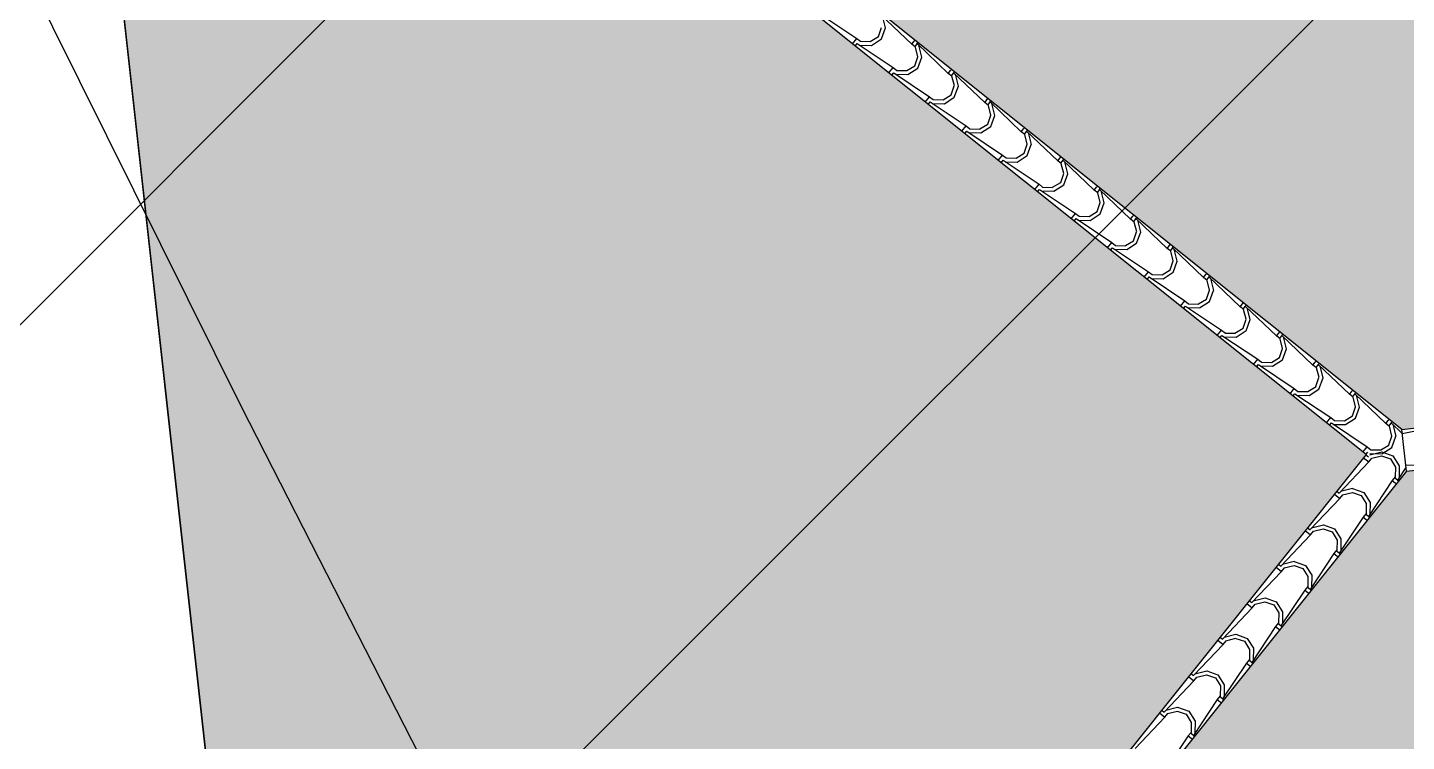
# Model space of a CAD drawing. Header units: millimetres. Extents: x 648844 to 649530, y 1246379 to 1246752.
# Drawn here: x 649289.094 to 649294.028, y 1246486.454 to 1246489.008 of the extents above; entities that cross this region are included whole.
import ezdxf

# ---------------------------------------------------------------- set-up
doc = ezdxf.new("R2010")
doc.units = ezdxf.units.MM
doc.header["$LTSCALE"] = 20
doc.header["$MEASUREMENT"] = 0
doc.layers.get('0').update_dxf_attribs({"linetype": 'CONTINUOUS'})
for name, color, linetype in [('acera', 8, 'CONTINUOUS'), ('CONT-MNR2', 9, 'CONTINUOUS'), ('TECHO', 30, 'CONTINUOUS')]:
    doc.layers.add(name, color=color, linetype=linetype)

# ---------------------------------------------------------------- blocks, each defined once
blk = doc.blocks.new('*U3728')
at = {"layer": 'CONT-MNR2', "elevation": 34, "flags": 128}
blk.add_lwpolyline([(646606.2463, 1246732.9825), (646605.3327, 1246734.5438), (646604.3994, 1246736.2337), (646603.4666, 1246737.9981), (646602.5545, 1246739.7828), (646601.6833, 1246741.5338), (646600.8733, 1246743.1969), (646600.1447, 1246744.7181), (646599.5179, 1246746.0434), (646599.0129, 1246747.1185), (646598.483, 1246748.2967), (646597.9348, 1246749.6005)], dxfattribs=at)
blk = doc.blocks.new('TEJA45')
at = {"layer": 'TECHO'}
for p, q in [((-3.5, 0.9301), (-3.4008, 1.0482)), ((-3.5094, 0.9395), (-3.513, 0.9431)), ((-3.5, 0.9301), (-3.5094, 0.9395)), ((-3.3062, 0.9537), (-3.4243, 0.8544)), ((-3.6182, 0.8119), (-3.5189, 0.9301)), ((-3.5309, 0.8803), (-3.525, 0.924)), ((-3.5189, 0.9301), (-3.5224, 0.9336)), ((-3.5189, 0.9301), (-3.5094, 0.9206)), ((-3.5165, 0.883), (-3.5118, 0.9184)), ((-3.5118, 0.9183), (-3.5, 0.9301)), ((-3.5118, 0.8426), (-3.5307, 0.8804)), ((-3.5021, 0.8523), (-3.5163, 0.883)), ((-3.474, 0.8237), (-3.5118, 0.8426)), ((-3.4714, 0.8381), (-3.5022, 0.8522)), ((-3.436, 0.8426), (-3.4715, 0.8379)), ((-3.4243, 0.8544), (-3.4362, 0.8426)), ((-3.4069, 0.837), (-3.4243, 0.8544)), ((-3.7363, 0.6938), (-3.6371, 0.8119)), ((-3.649, 0.7621), (-3.6431, 0.8059)), ((-3.637, 0.8119), (-3.6406, 0.8155)), ((-3.637, 0.8119), (-3.6276, 0.8025)), ((-3.6346, 0.7648), (-3.6299, 0.8003)), ((-3.6276, 0.8214), (-3.6311, 0.8249)), ((-3.6299, 0.8001), (-3.6181, 0.8119)), ((-3.6181, 0.8119), (-3.6276, 0.8214)), ((-3.4243, 0.8355), (-3.5425, 0.7363)), ((-3.4304, 0.8295), (-3.4741, 0.8236)), ((-3.4164, 0.8276), (-3.4243, 0.8355)), ((-3.6299, 0.7244), (-3.6488, 0.7623)), ((-3.6203, 0.7341), (-3.6345, 0.7648)), ((-3.8545, 0.5756), (-3.7552, 0.6938)), ((-3.7552, 0.6938), (-3.7587, 0.6973)), ((-3.7552, 0.6938), (-3.7457, 0.6843)), ((-3.7457, 0.7032), (-3.7493, 0.7068)), ((-3.7481, 0.6819), (-3.7363, 0.6938)), ((-3.7363, 0.6938), (-3.7457, 0.7032)), ((-3.5425, 0.7174), (-3.6606, 0.6181)), ((-3.5921, 0.7056), (-3.63, 0.7245)), ((-3.5896, 0.7199), (-3.6203, 0.7341)), ((-3.5485, 0.7113), (-3.5922, 0.7054)), ((-3.5542, 0.7245), (-3.5896, 0.7198)), ((-3.5425, 0.7363), (-3.5543, 0.7245)), ((-3.5251, 0.7189), (-3.5425, 0.7363)), ((-3.5345, 0.7094), (-3.5425, 0.7174)), ((-3.7672, 0.644), (-3.7613, 0.6877)), ((-3.7481, 0.6063), (-3.767, 0.6441)), ((-3.7528, 0.6467), (-3.7481, 0.6821)), ((-3.7385, 0.6159), (-3.7526, 0.6467)), ((-3.6606, 0.5992), (-3.7788, 0.5)), ((-3.7103, 0.5874), (-3.7481, 0.6063)), ((-3.7078, 0.6018), (-3.7385, 0.6159)), ((-3.6667, 0.5932), (-3.7104, 0.5873)), ((-3.6723, 0.6063), (-3.7078, 0.6016)), ((-3.6607, 0.6181), (-3.6725, 0.6063)), ((-3.6432, 0.6007), (-3.6607, 0.6181)), ((-3.6527, 0.5913), (-3.6607, 0.5992)), ((-3.9726, 0.4574), (-3.8734, 0.5756)), ((-3.8853, 0.5258), (-3.8794, 0.5695)), ((-3.8733, 0.5756), (-3.8769, 0.5792)), ((-3.8733, 0.5756), (-3.8639, 0.5661)), ((-3.871, 0.5285), (-3.8662, 0.564)), ((-3.8639, 0.585), (-3.8675, 0.5886)), ((-3.8662, 0.5638), (-3.8544, 0.5756)), ((-3.8544, 0.5756), (-3.8639, 0.585)), ((-3.8662, 0.4881), (-3.8852, 0.5259)), ((-3.8566, 0.4978), (-3.8708, 0.5285)), ((-3.8259, 0.4836), (-3.8566, 0.4978)), ((-3.7788, 0.5), (-3.7906, 0.4882)), ((-3.7614, 0.4825), (-3.7788, 0.5)), ((-4.0908, 0.3393), (-3.9915, 0.4574)), ((-4.0035, 0.4077), (-3.9976, 0.4514)), ((-3.9915, 0.4574), (-3.9951, 0.461)), ((-3.9915, 0.4574), (-3.982, 0.448)), ((-3.9891, 0.4104), (-3.9844, 0.4458)), ((-3.982, 0.4669), (-3.9856, 0.4705)), ((-3.9844, 0.4456), (-3.9726, 0.4574)), ((-3.9726, 0.4574), (-3.982, 0.4669)), ((-3.7788, 0.4811), (-3.897, 0.3818)), ((-3.8285, 0.4693), (-3.8663, 0.4882)), ((-3.7848, 0.475), (-3.8285, 0.4691)), ((-3.7905, 0.4882), (-3.8259, 0.4834)), ((-3.7708, 0.4731), (-3.7788, 0.4811)), ((-3.9844, 0.37), (-4.0033, 0.4078)), ((-3.9748, 0.3796), (-3.9889, 0.4104)), ((-4.1002, 0.3487), (-4.1038, 0.3523)), ((-4.0907, 0.3393), (-4.1002, 0.3487)), ((-3.897, 0.3629), (-4.0151, 0.2637)), ((-3.9466, 0.3511), (-3.9844, 0.37)), ((-3.9441, 0.3654), (-3.9748, 0.3796)), ((-3.903, 0.3569), (-3.9467, 0.351)), ((-3.9086, 0.37), (-3.9441, 0.3653)), ((-3.897, 0.3818), (-3.9088, 0.37)), ((-3.8795, 0.3644), (-3.897, 0.3818)), ((-3.889, 0.3549), (-3.897, 0.3629)), ((-4.209, 0.2211), (-4.1097, 0.3393)), ((-4.1217, 0.2895), (-4.1157, 0.3332)), ((-4.1097, 0.3393), (-4.1132, 0.3428)), ((-4.1097, 0.3393), (-4.1002, 0.3298)), ((-4.1073, 0.2922), (-4.1026, 0.3277)), ((-4.1026, 0.3275), (-4.0907, 0.3393)), ((-4.1026, 0.2518), (-4.1215, 0.2896)), ((-4.0929, 0.2615), (-4.1071, 0.2922)), ((-4.0648, 0.2329), (-4.1026, 0.2518)), ((-4.0622, 0.2473), (-4.093, 0.2615)), ((-4.0268, 0.2519), (-4.0623, 0.2471)), ((-4.0151, 0.2637), (-4.0269, 0.2518)), ((-3.9977, 0.2462), (-4.0151, 0.2637)), ((-4.3271, 0.103), (-4.2279, 0.2211)), ((-4.2398, 0.1713), (-4.2339, 0.2151)), ((-4.2278, 0.2211), (-4.2314, 0.2247)), ((-4.2278, 0.2211), (-4.2184, 0.2117)), ((-4.2254, 0.1741), (-4.2207, 0.2095)), ((-4.2184, 0.2306), (-4.2219, 0.2341)), ((-4.2207, 0.2093), (-4.2089, 0.2211)), ((-4.2089, 0.2211), (-4.2184, 0.2306)), ((-4.0151, 0.2447), (-4.1333, 0.1455)), ((-4.0211, 0.2387), (-4.0649, 0.2328)), ((-4.0072, 0.2368), (-4.0151, 0.2448)), ((-4.2207, 0.1337), (-4.2396, 0.1715)), ((-4.2111, 0.1433), (-4.2253, 0.174)), ((-4.3811, 0.0612), (-4.346, 0.103)), ((-4.346, 0.103), (-4.3495, 0.1065)), ((-4.346, 0.103), (-4.3365, 0.0935)), ((-4.3365, 0.1124), (-4.3401, 0.116)), ((-4.3389, 0.0911), (-4.3271, 0.103)), ((-4.3271, 0.103), (-4.3365, 0.1124)), ((-4.1333, 0.1266), (-4.2514, 0.0273)), ((-4.1829, 0.1148), (-4.2207, 0.1337)), ((-4.1804, 0.1291), (-4.2111, 0.1433)), ((-4.1393, 0.1205), (-4.183, 0.1146)), ((-4.145, 0.1337), (-4.1804, 0.129)), ((-4.1333, 0.1455), (-4.1451, 0.1337)), ((-4.1159, 0.1281), (-4.1333, 0.1455)), ((-4.1253, 0.1186), (-4.1333, 0.1266)), ((-4.3811, 0.075), (-4.3811, -0.075)), ((-4.358, 0.0532), (-4.3521, 0.0969)), ((-4.3389, 0.0155), (-4.3578, 0.0533)), ((-4.3436, 0.0559), (-4.3389, 0.0913)), ((-4.3292, 0.0252), (-4.3434, 0.0559)), ((-4.3011, -0.0034), (-4.3389, 0.0155)), ((-4.3011, 0.0034), (-4.3389, -0.0155)), ((-4.2985, 0.011), (-4.3293, 0.0251)), ((-4.2575, -0.0024), (-4.3012, 0.0035)), ((-4.2575, 0.0024), (-4.3012, -0.0035)), ((-4.2631, 0.0155), (-4.2986, 0.0108)), ((-4.2514, 0.0273), (-4.2633, 0.0155)), ((-4.234, 0.0099), (-4.2514, 0.0273)), ((-4.2435, 0.0005), (-4.2514, 0.0084)), ((-4.3389, -0.0155), (-4.3578, -0.0533)), ((-4.3292, -0.0252), (-4.3434, -0.0559)), ((-4.2985, -0.011), (-4.3293, -0.0251)), ((-4.2631, -0.0155), (-4.2986, -0.0108)), ((-4.2514, -0.0273), (-4.2633, -0.0155)), ((-4.2435, -0.0005), (-4.2514, -0.0084)), ((-4.234, -0.0099), (-4.2514, -0.0273)), ((-4.1333, -0.1266), (-4.2514, -0.0273)), ((-4.3811, -0.0612), (-4.346, -0.103)), ((-4.358, -0.0532), (-4.3521, -0.0969)), ((-4.346, -0.103), (-4.3365, -0.0935)), ((-4.3436, -0.0559), (-4.3389, -0.0913)), ((-4.3389, -0.0911), (-4.3271, -0.103)), ((-4.346, -0.103), (-4.3495, -0.1065)), ((-4.3365, -0.1124), (-4.3401, -0.116)), ((-4.3271, -0.103), (-4.3365, -0.1124)), ((-4.3271, -0.103), (-4.2279, -0.2211)), ((-4.2207, -0.1337), (-4.2396, -0.1715)), ((-4.2111, -0.1433), (-4.2253, -0.174)), ((-4.1829, -0.1148), (-4.2207, -0.1337)), ((-4.1804, -0.1291), (-4.2111, -0.1433)), ((-4.1393, -0.1205), (-4.183, -0.1146)), ((-4.145, -0.1337), (-4.1804, -0.129)), ((-4.1333, -0.1455), (-4.1451, -0.1337)), ((-4.1253, -0.1186), (-4.1333, -0.1266)), ((-4.1159, -0.1281), (-4.1333, -0.1455)), ((-4.0151, -0.2447), (-4.1333, -0.1455)), ((-4.2398, -0.1713), (-4.2339, -0.2151)), ((-4.2254, -0.1741), (-4.2207, -0.2095)), ((-4.2278, -0.2211), (-4.2314, -0.2247)), ((-4.2278, -0.2211), (-4.2184, -0.2117)), ((-4.2184, -0.2306), (-4.2219, -0.2341)), ((-4.2207, -0.2093), (-4.2089, -0.2211)), ((-4.2089, -0.2211), (-4.2184, -0.2306)), ((-4.209, -0.2211), (-4.1097, -0.3393)), ((-4.0648, -0.2329), (-4.1026, -0.2518)), ((-4.0211, -0.2387), (-4.0649, -0.2328)), ((-4.0072, -0.2368), (-4.0151, -0.2448)), ((-3.9977, -0.2462), (-4.0151, -0.2637)), ((-4.1217, -0.2895), (-4.1157, -0.3332)), ((-4.1026, -0.2518), (-4.1215, -0.2896)), ((-4.1073, -0.2922), (-4.1026, -0.3277)), ((-4.0929, -0.2615), (-4.1071, -0.2922)), ((-4.0622, -0.2473), (-4.093, -0.2615)), ((-4.0268, -0.2519), (-4.0623, -0.2471)), ((-4.0151, -0.2637), (-4.0269, -0.2518)), ((-3.897, -0.3629), (-4.0151, -0.2637)), ((-4.1097, -0.3393), (-4.1132, -0.3428)), ((-4.1097, -0.3393), (-4.1002, -0.3298)), ((-4.1026, -0.3275), (-4.0907, -0.3393)), ((-4.0907, -0.3393), (-4.1002, -0.3487)), ((-4.0908, -0.3393), (-3.9915, -0.4574)), ((-4.1002, -0.3487), (-4.1038, -0.3523)), ((-3.9844, -0.37), (-4.0033, -0.4078)), ((-3.9748, -0.3796), (-3.9889, -0.4104)), ((-3.9466, -0.3511), (-3.9844, -0.37)), ((-3.9441, -0.3654), (-3.9748, -0.3796)), ((-3.903, -0.3569), (-3.9467, -0.351)), ((-3.9086, -0.37), (-3.9441, -0.3653)), ((-3.897, -0.3818), (-3.9088, -0.37)), ((-3.889, -0.3549), (-3.897, -0.3629)), ((-3.8795, -0.3644), (-3.897, -0.3818)), ((-3.7788, -0.4811), (-3.897, -0.3818)), ((-4.0035, -0.4077), (-3.9976, -0.4514)), ((-3.9891, -0.4104), (-3.9844, -0.4458)), ((-3.9915, -0.4574), (-3.9951, -0.461)), ((-3.9915, -0.4574), (-3.982, -0.448)), ((-3.982, -0.4669), (-3.9856, -0.4705)), ((-3.9844, -0.4456), (-3.9726, -0.4574)), ((-3.9726, -0.4574), (-3.982, -0.4669)), ((-3.9726, -0.4574), (-3.8734, -0.5756)), ((-3.8662, -0.4881), (-3.8852, -0.5259)), ((-3.8285, -0.4693), (-3.8663, -0.4882)), ((-3.8259, -0.4836), (-3.8566, -0.4978)), ((-3.7848, -0.475), (-3.8285, -0.4691)), ((-3.7905, -0.4882), (-3.8259, -0.4834)), ((-3.7788, -0.5), (-3.7906, -0.4882)), ((-3.7708, -0.4731), (-3.7788, -0.4811)), ((-3.7614, -0.4825), (-3.7788, -0.5)), ((-3.8853, -0.5258), (-3.8794, -0.5695)), ((-3.871, -0.5285), (-3.8662, -0.564)), ((-3.8566, -0.4978), (-3.8708, -0.5285)), ((-3.6606, -0.5992), (-3.7788, -0.5)), ((-3.8733, -0.5756), (-3.8769, -0.5792)), ((-3.8733, -0.5756), (-3.8639, -0.5661)), ((-3.8639, -0.585), (-3.8675, -0.5886)), ((-3.8662, -0.5638), (-3.8544, -0.5756)), ((-3.8544, -0.5756), (-3.8639, -0.585)), ((-3.8545, -0.5756), (-3.7552, -0.6938)), ((-3.7103, -0.5874), (-3.7481, -0.6063)), ((-3.6667, -0.5932), (-3.7104, -0.5873)), ((-3.6527, -0.5913), (-3.6607, -0.5992)), ((-3.7481, -0.6063), (-3.767, -0.6441)), ((-3.7385, -0.6159), (-3.7526, -0.6467)), ((-3.7078, -0.6018), (-3.7385, -0.6159)), ((-3.6723, -0.6063), (-3.7078, -0.6016)), ((-3.6607, -0.6181), (-3.6725, -0.6063)), ((-3.6432, -0.6007), (-3.6607, -0.6181)), ((-3.5425, -0.7174), (-3.6606, -0.6181)), ((-3.7672, -0.644), (-3.7613, -0.6877)), ((-3.7552, -0.6938), (-3.7457, -0.6843)), ((-3.7528, -0.6467), (-3.7481, -0.6821)), ((-3.7481, -0.6819), (-3.7363, -0.6938)), ((-3.7552, -0.6938), (-3.7587, -0.6973)), ((-3.7457, -0.7032), (-3.7493, -0.7068)), ((-3.7363, -0.6938), (-3.7457, -0.7032)), ((-3.7363, -0.6938), (-3.6371, -0.8119)), ((-3.6299, -0.7244), (-3.6488, -0.7623)), ((-3.6203, -0.7341), (-3.6345, -0.7648)), ((-3.5921, -0.7056), (-3.63, -0.7245)), ((-3.5896, -0.7199), (-3.6203, -0.7341)), ((-3.5485, -0.7113), (-3.5922, -0.7054)), ((-3.5542, -0.7245), (-3.5896, -0.7198)), ((-3.5425, -0.7363), (-3.5543, -0.7245)), ((-3.5345, -0.7094), (-3.5425, -0.7174)), ((-3.5251, -0.7189), (-3.5425, -0.7363)), ((-3.4243, -0.8355), (-3.5425, -0.7363)), ((-3.649, -0.7621), (-3.6431, -0.8059)), ((-3.6346, -0.7648), (-3.6299, -0.8003)), ((-3.637, -0.8119), (-3.6406, -0.8155)), ((-3.637, -0.8119), (-3.6276, -0.8025)), ((-3.6276, -0.8214), (-3.6311, -0.8249)), ((-3.6299, -0.8001), (-3.6181, -0.8119)), ((-3.6181, -0.8119), (-3.6276, -0.8214)), ((-3.6182, -0.8119), (-3.5189, -0.9301)), ((-3.474, -0.8237), (-3.5118, -0.8426)), ((-3.4714, -0.8381), (-3.5022, -0.8522)), ((-3.4304, -0.8295), (-3.4741, -0.8236)), ((-3.436, -0.8426), (-3.4715, -0.8379)), ((-3.4164, -0.8276), (-3.4243, -0.8355)), ((-3.4069, -0.837), (-3.4243, -0.8544)), ((-3.5309, -0.8803), (-3.525, -0.924)), ((-3.5118, -0.8426), (-3.5307, -0.8804)), ((-3.5165, -0.883), (-3.5118, -0.9184)), ((-3.5021, -0.8523), (-3.5163, -0.883)), ((-3.4243, -0.8544), (-3.4362, -0.8426)), ((-3.3062, -0.9537), (-3.4243, -0.8544)), ((-3.5189, -0.9301), (-3.5224, -0.9336)), ((-3.5189, -0.9301), (-3.5094, -0.9206)), ((-3.5118, -0.9183), (-3.5, -0.9301)), ((-3.5, -0.9301), (-3.5094, -0.9395)), ((-3.5, -0.9301), (-3.4008, -1.0482)), ((-3.5094, -0.9395), (-3.513, -0.9431)), ((-3.3936, -0.9608), (-3.4125, -0.9986)), ((-3.384, -0.9704), (-3.3982, -1.0011)), ((-3.3558, -0.9419), (-3.3936, -0.9608)), ((-3.3533, -0.9562), (-3.384, -0.9704)), ((-3.3122, -0.9477), (-3.3559, -0.9418)), ((-3.3179, -0.9608), (-3.3533, -0.9561)), ((-3.3062, -0.9726), (-3.318, -0.9608)), ((-3.2982, -0.9457), (-3.3062, -0.9537)), ((-3.2888, -0.9552), (-3.3062, -0.9726)), ((-3.188, -1.0718), (-3.3062, -0.9726)), ((-3.4127, -0.9984), (-3.4068, -1.0422)), ((-3.3983, -1.0012), (-3.3936, -1.0366)), ((-3.4007, -1.0482), (-3.4043, -1.0518)), ((-3.4007, -1.0482), (-3.3913, -1.0388)), ((-3.3913, -1.0577), (-3.3948, -1.0612)), ((-3.3936, -1.0364), (-3.3818, -1.0482)), ((-3.3818, -1.0482), (-3.3913, -1.0577)), ((-3.3818, -1.0482), (-3.2826, -1.1664)), ((-3.2755, -1.0789), (-3.2944, -1.1167)), ((-3.2377, -1.06), (-3.2755, -1.0789)), ((-3.2351, -1.0744), (-3.2659, -1.0886)), ((-3.194, -1.0658), (-3.2378, -1.0599)), ((-3.1997, -1.079), (-3.2352, -1.0742)), ((-3.188, -1.0908), (-3.1998, -1.0789)), ((-3.1801, -1.0639), (-3.188, -1.0719)), ((-3.1706, -1.0733), (-3.188, -1.0908)), ((-3.2945, -1.1166), (-3.2886, -1.1603)), ((-3.2802, -1.1193), (-3.2754, -1.1548)), ((-3.2658, -1.0886), (-3.28, -1.1193)), ((-3.0699, -1.19), (-3.188, -1.0908)), ((-3.2826, -1.1664), (-3.2861, -1.1699)), ((-3.2826, -1.1664), (-3.2731, -1.1569)), ((-3.2731, -1.1758), (-3.2767, -1.1794)), ((-3.2755, -1.1546), (-3.2636, -1.1664)), ((-3.2636, -1.1664), (-3.2731, -1.1758)), ((-3.2637, -1.1664), (-3.1644, -1.2845)), ((-3.1195, -1.1782), (-3.1573, -1.1971)), ((-3.0759, -1.184), (-3.1196, -1.1781)), ((-3.0619, -1.182), (-3.0699, -1.19)), ((-3.1573, -1.1971), (-3.1762, -1.2349)), ((-3.1477, -1.2067), (-3.1618, -1.2374)), ((-3.117, -1.1925), (-3.1477, -1.2067)), ((-3.0816, -1.1971), (-3.117, -1.1924)), ((-3.0699, -1.2089), (-3.0817, -1.1971)), ((-3.0524, -1.1915), (-3.0699, -1.2089)), ((-2.9517, -1.3082), (-3.0699, -1.2089)), ((-3.1764, -1.2348), (-3.1705, -1.2785)), ((-3.1644, -1.2845), (-3.1549, -1.2751)), ((-3.162, -1.2375), (-3.1573, -1.2729)), ((-3.1573, -1.2727), (-3.1455, -1.2845)), ((-3.1644, -1.2845), (-3.168, -1.2881)), ((-3.1549, -1.294), (-3.1585, -1.2976)), ((-3.1455, -1.2845), (-3.1549, -1.294)), ((-3.1455, -1.2845), (-3.0463, -1.4027)), ((-3.0391, -1.3152), (-3.0581, -1.353)), ((-3.0295, -1.3249), (-3.0437, -1.3556)), ((-3.0014, -1.2964), (-3.0392, -1.3153)), ((-2.9988, -1.3107), (-3.0295, -1.3249)), ((-2.9577, -1.3021), (-3.0014, -1.2962)), ((-2.9634, -1.3153), (-2.9988, -1.3105)), ((-2.9517, -1.3271), (-2.9635, -1.3153)), ((-2.9437, -1.3002), (-2.9517, -1.3082)), ((-2.9343, -1.3097), (-2.9517, -1.3271)), ((-2.8335, -1.4263), (-2.9517, -1.3271)), ((-3.0582, -1.3529), (-3.0523, -1.3966)), ((-3.0439, -1.3556), (-3.0391, -1.3911)), ((-3.0462, -1.4027), (-3.0498, -1.4063)), ((-3.0462, -1.4027), (-3.0368, -1.3932)), ((-3.0368, -1.4121), (-3.0403, -1.4157)), ((-3.0391, -1.3909), (-3.0273, -1.4027)), ((-3.0273, -1.4027), (-3.0368, -1.4121)), ((-3.0274, -1.4027), (-2.9281, -1.5209)), ((-2.8832, -1.4145), (-2.921, -1.4334)), ((-2.8807, -1.4288), (-2.9114, -1.443)), ((-2.8396, -1.4203), (-2.8833, -1.4144)), ((-2.8452, -1.4334), (-2.8807, -1.4287)), ((-2.8256, -1.4184), (-2.8336, -1.4263)), ((-2.8161, -1.4278), (-2.8336, -1.4452)), ((-2.9401, -1.4711), (-2.9342, -1.5148)), ((-2.921, -1.4334), (-2.9399, -1.4712)), ((-2.9257, -1.4738), (-2.921, -1.5092)), ((-2.9114, -1.443), (-2.9255, -1.4738)), ((-2.8336, -1.4452), (-2.8454, -1.4334)), ((-2.7154, -1.5445), (-2.8335, -1.4452)), ((-2.9281, -1.5209), (-2.9316, -1.5244)), ((-2.9281, -1.5209), (-2.9186, -1.5114)), ((-2.921, -1.509), (-2.9092, -1.5209)), ((-2.9092, -1.5209), (-2.9186, -1.5303)), ((-2.9092, -1.5209), (-2.81, -1.639)), ((-2.9186, -1.5303), (-2.9222, -1.5339)), ((-2.8028, -1.5515), (-2.8217, -1.5894)), ((-2.7932, -1.5612), (-2.8074, -1.5919)), ((-2.765, -1.5327), (-2.8029, -1.5516)), ((-2.7625, -1.547), (-2.7932, -1.5612)), ((-2.7214, -1.5385), (-2.7651, -1.5325)), ((-2.7271, -1.5516), (-2.7625, -1.5469)), ((-2.7154, -1.5634), (-2.7272, -1.5516)), ((-2.7074, -1.5365), (-2.7154, -1.5445)), ((-2.698, -1.546), (-2.7154, -1.5634)), ((-2.5972, -1.6626), (-2.7154, -1.5634)), ((-2.8219, -1.5892), (-2.816, -1.633)), ((-2.8075, -1.5919), (-2.8028, -1.6274)), ((-2.8028, -1.6272), (-2.791, -1.639)), ((-2.8099, -1.639), (-2.8135, -1.6426)), ((-2.8099, -1.639), (-2.8005, -1.6296)), ((-2.8005, -1.6485), (-2.804, -1.652)), ((-2.791, -1.639), (-2.8005, -1.6485)), ((-2.7911, -1.639), (-2.6918, -1.7572)), ((-2.6847, -1.6697), (-2.7036, -1.7075)), ((-2.6469, -1.6508), (-2.6847, -1.6697)), ((-2.6444, -1.6652), (-2.6751, -1.6793)), ((-2.6032, -1.6566), (-2.647, -1.6507)), ((-2.6089, -1.6697), (-2.6444, -1.665)), ((-2.5972, -1.6815), (-2.6091, -1.6697)), ((-2.5893, -1.6547), (-2.5972, -1.6626)), ((-2.5798, -1.6641), (-2.5972, -1.6815)), ((-2.7038, -1.7074), (-2.6978, -1.7511)), ((-2.675, -1.6794), (-2.6892, -1.7101)), ((-2.4791, -1.7808), (-2.5972, -1.6815))]:
    blk.add_line(p, q, dxfattribs=at)

msp = doc.modelspace()

# ---------------------------------------------------------------- hatches: boundary and pattern name
h = msp.add_hatch()
h.set_pattern_fill('ANSI36', scale=20, style=0)
h.set_pattern_definition([(45, (-526.4316, -3378.368), (1.3258252147, 4.8613591207), [6.25, -1.25, 0, -1.25])])
h.paths.add_polyline_path([(649188.8489, 1246478.7077), (649215.2214, 1246513.0434), (649317.3489, 1246513.661), (649322.2913, 1246459.3036), (649201.5072, 1246459.3036)])
h.paths.add_polyline_path([(649253.0039, 1246474.2307), (649282.478, 1246474.2307), (649282.478, 1246479.6564), (649253.0039, 1246479.6564)], flags=24)
at = {"layer": 'acera'}
h = msp.add_hatch(dxfattribs=at)
h.set_pattern_fill('PETRA11,_O', color=9, scale=7, pattern_type=2)
h.set_pattern_definition([(0, (2687.656, -252.1344), (7, 7), [2.1, -2.45, 0.35, -2.1]), (0, (2690.456, -250.7344), (7, 7), [0.35, -1.75, 1.4, -3.5]), (0, (2691.506, -250.3844), (7, 7), [0.35, -6.65]), (0, (2688.356, -250.0344), (7, 7), [1.4, -5.6]), (0, (2687.656, -249.3344), (7, 7), [0.7, -6.3]), (0, (2692.556, -248.6344), (7, 7), [0.7, -0.35, 0.35, -5.6]), (0, (2689.756, -248.2844), (7, 7), [1.05, -5.95]), (0, (2688.006, -247.5844), (7, 7), [0.7, -6.3]), (0, (2690.806, -246.8844), (7, 7), [0.35, -2.1, 1.05, -3.5]), (0, (2689.406, -246.5344), (7, 7), [0.7, -6.3]), (0, (2691.856, -246.1844), (7, 7), [0.7, -6.3]), (0, (2690.456, -245.8344), (7, 7), [0.7, -6.3]), (0, (2693.256, -245.4844), (7, 7), [0.7, -6.3]), (90, (2687.306, -252.1344), (-7, 7), [1.4, -0.35, 0.7, -2.8, 1.4, -0.35]), (90, (2687.656, -247.5844), (-7, 7), [0.35, -6.65]), (90, (2688.706, -249.6844), (-7, 7), [0.7, -1.4, 0.35, -4.55]), (90, (2689.056, -248.6344), (-7, 7), [0.7, -1.4, 1.05, -3.85]), (90, (2690.106, -250.3844), (-7, 7), [0.35, -3.5, 0.7, -0.35, 0.7, -1.4]), (90, (2690.456, -251.0844), (-7, 7), [0.35, -6.65]), (90, (2691.156, -248.9844), (-7, 7), [0.35, -0.35, 1.05, -5.25]), (90, (2691.506, -250.0344), (-7, 7), [0.7, -2.8, 0.35, -0.35, 0.35, -2.45]), (90, (2692.206, -251.7844), (-7, 7), [1.05, -5.95]), (90, (2692.906, -246.5344), (-7, 7), [0.35, -0.35, 0.35, -5.95]), (90, (2693.256, -248.2844), (-7, 7), [1.05, -5.95]), (90, (2694.131, -248.8094), (-7, 7), [0.35, -6.65]), (45, (2689.756, -252.1344), (8e-16, 7), [0.49497, -9.404524937]), (45, (2689.056, -245.4844), (8e-16, 7), [0.49497, -1.48491, 1.48491, -6.434704937]), (45, (2689.756, -246.5344), (8e-16, 7), [0.98994, -2.4748738, 0.49497, -5.939711137]), (45, (2691.156, -246.8844), (8e-16, 7), [0.98994, -3.464825, 0.49497, -4.949759937]), (45, (2688.356, -250.0344), (8e-16, 7), [0.49497, -9.404524937]), (45, (2690.106, -250.0344), (8e-16, 7), [1.484924, -8.414570937]), (45, (2691.506, -249.3344), (8e-16, 7), [0.49497, -2.969848, 0.49497, -5.939706937]), (45, (2692.556, -248.6344), (8e-16, 7), [0.98994, -8.909554937]), (45, (2693.956, -248.6344), (8e-16, 7), [0.98994, -8.909554937]), (45, (2693.956, -250.7344), (8e-16, 7), [0.49497, -9.404524937]), (45, (2693.256, -247.2344), (8e-16, 7), [0.49497, -9.404524937]), (45, (2692.556, -246.1844), (8e-16, 7), [0.49497, -9.404524937]), (45, (2693.956, -245.4844), (8e-16, 7), [0.49497, -9.404524937]), (45, (2687.306, -245.4844), (8e-16, 7), [0.49497, -9.404524937]), (45, (2690.806, -248.2844), (8e-16, 7), [0.49497, -9.404524937]), (45, (2691.506, -245.4844), (8e-16, 7), [0.49497, -3.464825, 0.49497, -5.444729937]), (45, (2688.356, -249.3344), (8e-16, 7), [0.98994, -8.909554937]), (45, (2688.356, -247.5844), (8e-16, 7), [1.48491, -8.414584937]), (135, (2687.656, -249.3344), (-7, 8e-16), [0.74249, -9.157004937]), (135, (2691.506, -249.6844), (-7, 8e-16), [0.49497, -9.404524937]), (135, (2693.606, -248.6344), (-7, 8e-16), [0.49497, -9.404524937]), (135, (2691.156, -247.2344), (-7, 8e-16), [0.49497, -9.404524937]), (135, (2691.506, -246.1844), (-7, 8e-16), [0.49497, -9.404524937]), (135, (2690.456, -245.8344), (-7, 8e-16), [0.49497, -9.404524937]), (135, (2691.856, -246.1844), (-7, 8e-16), [0.49497, -9.404524937]), (135, (2687.656, -250.3844), (-7, 8e-16), [0.49497, -9.404524937]), (135, (2689.056, -247.9344), (-7, 8e-16), [0.49497, -9.404524937]), (135, (2689.056, -250.0344), (-7, 8e-16), [0.98994, -8.909554937]), (135, (2690.456, -250.7344), (-7, 8e-16), [0.98994, -8.909554937]), (135, (2693.256, -246.8844), (-7, 8e-16), [0.98994, -8.909554937]), (135, (2691.156, -248.6344), (-7, 8e-16), [0.49497, -9.404524937]), (135, (2692.206, -250.7344), (-7, 8e-16), [0.98994, -5.939696, 0.49497, -2.474888937]), (135, (2688.006, -247.5844), (-7, 8e-16), [0.98994, -1.9798989, 0.98994, -5.939716037]), (135, (2687.306, -251.4344), (-7, 8e-16), [0.9898, -2.4752, 0.9898, -2.4752, 0.4949, -2.474594937]), (26.56505118, (2689.7562, -250.0344), (7, 4e-10), [1.5652, -0.7826, 0.7826, -12.522075839]), (26.56505118, (2690.8062, -245.8344), (7, 4e-10), [1.5652, -14.08727584]), (26.56505118, (2690.8062, -250.7344), (7, 4e-10), [0.7826, -14.86987584]), (26.56505118, (2687.6562, -250.3844), (7, 4e-10), [0.7826, -14.86987584]), (26.56505118, (2689.0562, -248.6344), (7, 4e-10), [0.7826, -14.86987584]), (26.56505118, (2687.6562, -247.9344), (7, 4e-10), [0.7826, -14.86987584]), (63.43494882, (2688.7062, -247.2344), (4e-10, 7), [0.7826, -14.86987584]), (63.43494882, (2691.1562, -247.2344), (4e-10, 7), [0.7826, -14.86987584]), (63.43494882, (2691.8562, -252.1344), (4e-10, 7), [0.7826, -14.86987584]), (63.43494882, (2687.3062, -248.2844), (4e-10, 7), [0.7826, -14.86987584]), (63.43494882, (2690.1062, -251.7844), (4e-10, 7), [0.7826, -5.4782, 0.7826, -8.609075839]), (116.56505118, (2689.0562, -245.8344), (-4e-10, 7), [0.7826, -14.86987584]), (116.56505118, (2693.2562, -247.2344), (-4e-10, 7), [0.7826, -14.86987584]), (116.56505118, (2690.1062, -245.8344), (-4e-10, 7), [0.7826, -14.86987584]), (116.56505118, (2687.3062, -249.6844), (-4e-10, 7), [0.7826, -14.86987584]), (153.43494882, (2692.5562, -250.7344), (-7, 4e-10), [0.7826, -14.86987584]), (153.43494882, (2693.9562, -248.9844), (-7, 4e-10), [0.7826, -14.86987584]), (153.43494882, (2689.7562, -248.2844), (-7, 4e-10), [0.7826, -14.86987584]), (153.43494882, (2690.8062, -246.8844), (-7, 4e-10), [0.7826, -14.86987584]), (153.43494882, (2693.2562, -245.4844), (-7, 4e-10), [0.7826, -14.86987584]), (153.43494882, (2688.3562, -252.1344), (-7, 4e-10), [1.1739, -14.47857584])])
h.paths.add_polyline_path([(649293.1925, 1246497.0073, 0.224421), (649278.4871, 1246489.2204), (649279.794, 1246487.7345, -0.242324), (649293.4593, 1246495.1136)])
at = {"layer": 'TECHO'}
h = msp.add_hatch(dxfattribs=at)
h.set_pattern_fill('SPANTILE', color=9, scale=0.205, angle=114.7225, style=0, pattern_type=2)
h.set_pattern_definition([(91.377224, (649238.331515, 1246499.899727), (0.068207146, -2.4675844697), [0.18931176, -4.5434808]), (186.34692, (649238.32696, 1246500.08898), (-0.2264059, 0.1810811), [0.0164, -0.1886]), (6.34692, (649238.1214, 1246500.08262), (0.2264059, -0.1810811), [0.0574, -0.1476]), (276.34692, (649238.17846, 1246500.08897), (-0.1810811, -0.2264059), [0.0205, -0.1845]), (96.34692, (649238.31112, 1246500.0831), (0.1810811, 0.2264059), [0.0205, -0.1845]), (6.34692, (649238.30885, 1246500.10347), (0.2264059, -0.1810811), [0.0164, -0.1886]), (6.34692, (649238.12322, 1246500.06632), (0.2264059, -0.1810811), [0.041, -0.164]), (281.316624, (649238.16397, 1246500.070854), (0.4756906117, -2.4222600545), [0.18931176, -4.5434808]), (313.650824, (649238.165103, 1246500.0606666), (-3.0339237984, 3.1690308165), [0.05412164, -5.35803375]), (347.91202, (649238.20246, 1246500.021506), (0.430149465, -0.15841836), [0.0518613, -0.5964055]), (24.78182, (649238.25317, 1246500.010646), (-0.38482473, -0.249068), [0.0518613, -0.5964055]), (59.043024, (649238.300258, 1246500.032384), (2.2634015556, 3.75825269625), [0.05412164, -5.35803375]), (346.122024, (649238.211062, 1246500.036902), (-2.3318277938, 0.5656893258), [0.0415094, -4.10942426]), (26.571824, (649238.251359, 1246500.026945), (2.1505281793, 1.0642621027), [0.0415094, -4.10942426]), (58.941524, (649238.288484, 1246500.045513), (1.7428259788, 2.8752882881), [0.04387184, -4.3433196]), (313.752324, (649238.180723, 1246500.068592), (-2.3320481566, 2.4220397452), [0.04387184, -4.3433196])])
h.paths.add_polyline_path([(649294.011, 1246487.5696), (649289.2896, 1246491.3458), (649300.707, 1246492.6158), (649296.9308, 1246487.8944)])
h = msp.add_hatch(dxfattribs=at)
h.set_pattern_fill('SPANTILE', color=9, scale=0.205, angle=384.7225, style=0, pattern_type=2)
h.set_pattern_definition([(181.377224, (649238.304302, 1246500.292727), (2.4675844697, 0.068207146), [0.18931176, -4.5434808]), (276.34692, (649238.11505, 1246500.28818), (-0.1810811, -0.2264059), [0.0164, -0.1886]), (96.34692, (649238.1214, 1246500.08262), (0.1810811, 0.2264059), [0.0574, -0.1476]), (6.34692, (649238.11506, 1246500.13967), (0.2264059, -0.1810811), [0.0205, -0.1845]), (186.34692, (649238.12093, 1246500.27233), (-0.2264059, 0.1810811), [0.0205, -0.1845]), (96.34692, (649238.10056, 1246500.27006), (0.1810811, 0.2264059), [0.0164, -0.1886]), (96.34692, (649238.1377, 1246500.08443), (0.1810811, 0.2264059), [0.041, -0.164]), (11.316624, (649238.133175, 1246500.125182), (2.4222600545, 0.4756906117), [0.18931176, -4.5434808]), (43.650824, (649238.143362, 1246500.1263155), (-3.1690308165, -3.0339237984), [0.05412164, -5.35803375]), (77.91202, (649238.18252, 1246500.163674), (0.15841836, 0.430149465), [0.0518613, -0.5964055]), (114.78182, (649238.19338, 1246500.214385), (0.249068, -0.38482473), [0.0518613, -0.5964055]), (149.043024, (649238.1716445, 1246500.2614705), (-3.7582526963, 2.2634015556), [0.05412164, -5.35803375]), (76.122024, (649238.167127, 1246500.172274), (-0.5656893258, -2.3318277938), [0.0415094, -4.10942426]), (116.571824, (649238.177084, 1246500.212572), (-1.0642621027, 2.1505281793), [0.0415094, -4.10942426]), (148.941524, (649238.158516, 1246500.249697), (-2.8752882881, 1.7428259788), [0.04387184, -4.3433196]), (43.752324, (649238.135437, 1246500.141935), (-2.4220397452, -2.3320481566), [0.04387184, -4.3433196])])
h.paths.add_polyline_path([(649290.1342, 1246482.7928), (649293.883, 1246487.4799), (649289.1959, 1246491.2287)])
h = msp.add_hatch(dxfattribs=at)
h.set_pattern_fill('SPANTILE', color=9, scale=0.1645, angle=204.7225, style=0, pattern_type=2)
h.set_pattern_definition([(1.377224, (649237.974647, 1246499.914023), (-1.9800860745, -0.0547320757), [0.15191114, -3.6458663]), (96.34692, (649238.12651, 1246499.91767), (0.14530654, 0.18167694), [0.01316, -0.15134]), (276.34692, (649238.1214, 1246500.08262), (-0.14530654, -0.18167694), [0.04606, -0.11844]), (186.34692, (649238.1265, 1246500.03684), (-0.18167694, 0.14530654), [0.01645, -0.14805]), (6.34692, (649238.12179, 1246499.93039), (0.18167694, -0.14530654), [0.01645, -0.14805]), (276.34692, (649238.13814, 1246499.93221), (-0.14530654, -0.18167694), [0.01316, -0.15134]), (276.34692, (649238.10833, 1246500.08117), (-0.14530654, -0.18167694), [0.0329, -0.1316]), (191.316624, (649238.111966, 1246500.0484676), (-1.943715995, -0.3817127104), [0.15191114, -3.6458663]), (223.650824, (649238.103791, 1246500.047558), (2.5429539967, 2.4345388529), [0.0434293, -4.29949537]), (257.91202, (649238.07237, 1246500.01758), (-0.127121074, -0.345168717), [0.04161554, -0.47857903]), (294.78182, (649238.063653, 1246499.97689), (-0.19986188, 0.30879838), [0.04161554, -0.47857903]), (329.043024, (649238.0810965, 1246499.939105), (3.015768627, -1.8162417361), [0.0434293, -4.29949537]), (256.122024, (649238.084721, 1246500.010679), (0.4539311907, 1.8711496199), [0.0333088, -3.2975624]), (296.571824, (649238.076732, 1246499.978343), (0.8540054434, -1.7256677341), [0.0333088, -3.2975624]), (328.941524, (649238.091632, 1246499.948552), (2.3072435287, -1.3985115781), [0.0352045, -3.48524916]), (223.752324, (649238.110151, 1246500.0350245), (1.9435392102, 1.8713264476), [0.0352045, -3.48524916])])
h.paths.add_polyline_path([(649294.0276, 1246487.4205), (649296.9474, 1246487.7453), (649296.9308, 1246487.8944), (649294.011, 1246487.5696)])
h = msp.add_hatch(dxfattribs=at)
h.set_pattern_fill('SPANTILE', color=9, scale=0.205, angle=114.7225, style=0, pattern_type=2)
h.set_pattern_definition([(281.316624, (649242.418449, 1246463.156659), (-0.4756906117, 2.4222600545), [0.18931176, -4.5434808]), (186.34692, (649242.4556, 1246462.97103), (-0.1810811, -0.2264059), [0.0164, -0.1886]), (6.34692, (649242.25367, 1246462.93207), (0.1810811, 0.2264059), [0.0574, -0.1476]), (96.34692, (649242.31072, 1246462.93841), (-0.2264059, 0.1810811), [0.0205, -0.1845]), (276.34692, (649242.43884, 1246462.97329), (0.2264059, -0.1810811), [0.0205, -0.1845]), (6.34692, (649242.44111, 1246462.95292), (0.1810811, 0.2264059), [0.0164, -0.1886]), (6.34692, (649242.25185, 1246462.94837), (0.1810811, 0.2264059), [0.041, -0.164]), (91.377224, (649242.292603, 1246462.952898), (-0.068207146, 2.4675844697), [0.18931176, -4.5434808]), (59.043024, (649242.29147, 1246462.963085), (-2.2634015556, -3.75825269625), [0.05412164, -5.35803375]), (24.78182, (649242.31931, 1246463.0095), (0.38482473, 0.249068), [0.0518613, -0.5964055]), (347.91202, (649242.366395, 1246463.031236), (-0.430149465, 0.15841836), [0.0518613, -0.5964055]), (313.650824, (649242.417106, 1246463.020375), (3.0339237984, -3.1690308165), [0.05412164, -5.35803375]), (26.571824, (649242.331083, 1246462.996368), (-2.1505281793, -1.0642621027), [0.0415094, -4.10942426]), (346.122024, (649242.368208, 1246463.014936), (2.3318277938, -0.5656893258), [0.0415094, -4.10942426]), (313.752324, (649242.408506, 1246463.00498), (2.3320481566, -2.4220397452), [0.04387184, -4.3433196]), (58.941524, (649242.308449, 1246462.958786), (-1.7428259788, -2.8752882881), [0.04387184, -4.3433196])])
h.paths.add_polyline_path([(649294.0276, 1246487.4205), (649290.2513, 1246482.6991), (649301.6688, 1246483.9691), (649296.9474, 1246487.7453)])

# ---------------------------------------------------------------- linework, layer by layer
at = {"color": 9}
msp.add_lwpolyline([(649301.7742, 1246483.9808), (649300.8125, 1246492.6275), (649289.1842, 1246491.3341), (649290.1459, 1246482.6874), (649301.7742, 1246483.9808)], dxfattribs=at)
at = {"layer": 'acera', "color": 9}
msp.add_arc((649293.7924, 1246478.1538), 16.9631, 91.12526, 145.61149, dxfattribs=at)
at = {"layer": 'TECHO', "color": 9}
for p, q in [((649290.1459, 1246482.6874), (649289.1842, 1246491.3341)), ((649290.1459, 1246482.6874), (649289.1842, 1246491.3341)), ((649294.011, 1246487.5696), (649289.2896, 1246491.3458)), ((649293.883, 1246487.4799), (649289.1959, 1246491.2287)), ((649294.011, 1246487.5696), (649296.9308, 1246487.8944)), ((649294.0276, 1246487.4205), (649296.9474, 1246487.7453)), ((649293.883, 1246487.4799), (649290.1342, 1246482.7928)), ((649294.0276, 1246487.4205), (649290.2513, 1246482.6991))]:
    msp.add_line(p, q, dxfattribs=at)

# ---------------------------------------------------------------- block references
at = {"color": 9, "rotation": 186.3469244876338}
msp.add_blockref('TEJA45', (649289.665, 1246487.0107), dxfattribs=at)
at = {"layer": 'CONT-MNR2'}
msp.add_blockref('*U3728', (2687.3062, -252.1344), dxfattribs=at)

doc.saveas('drawing.dxf')
